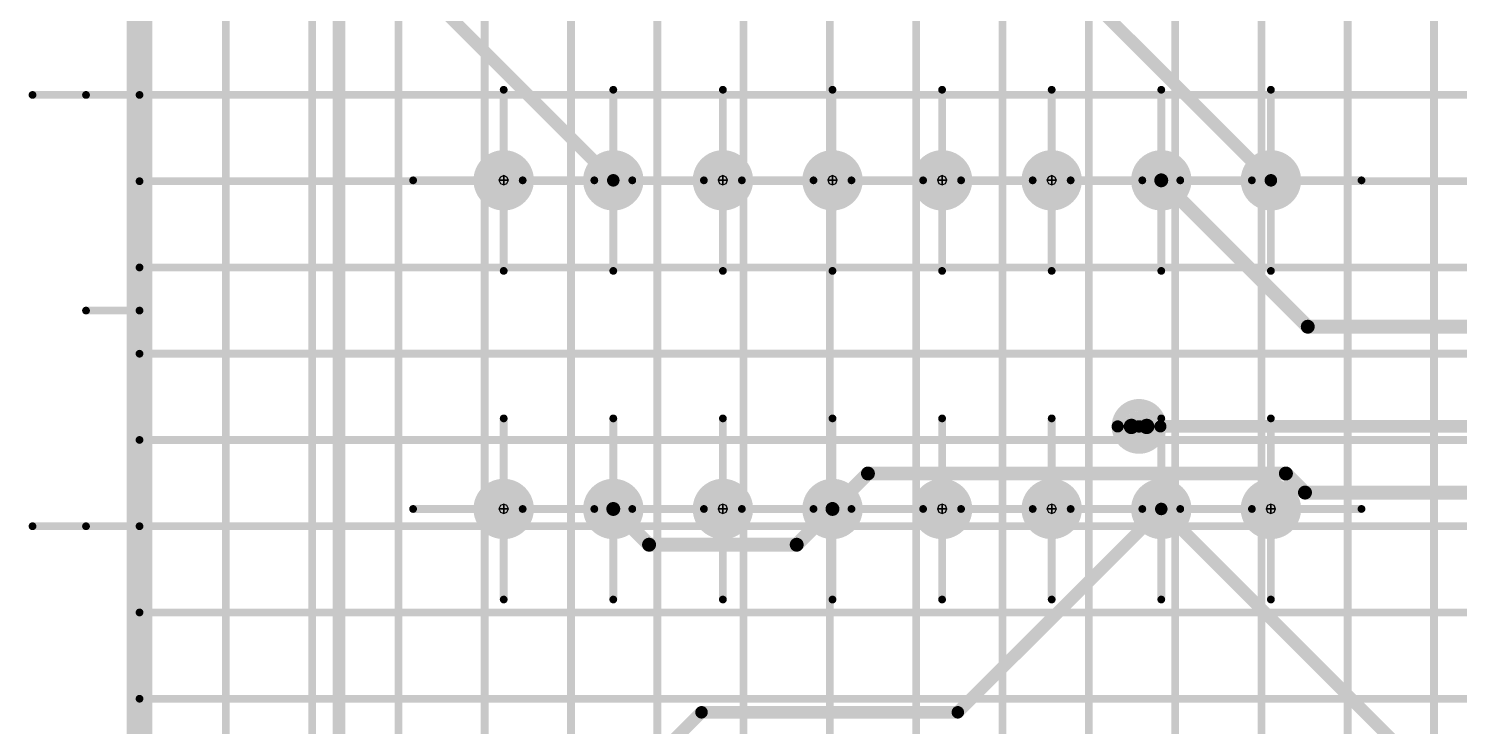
# Model space of a CAD drawing. Header units: millimetres. Extents: x 57 to 898, y 51 to 645.
# Drawn here: x 616.49 to 649.65, y 482.78 to 498.96 of the extents above; entities that cross this region are included whole.
import ezdxf

# ---------------------------------------------------------------- set-up
doc = ezdxf.new("R2010")
doc.units = ezdxf.units.MM
for name, color, linetype in [('Mechanical11', 56, 'Continuous'), ('Mechanical12', 56, 'Continuous'), ('Mechanical7', 56, 'Continuous'), ('Mechanical9', 56, 'Continuous')]:
    doc.layers.add(name, color=color, linetype=linetype)

msp = doc.modelspace()

# ---------------------------------------------------------------- linework, layer by layer
at = {"layer": 'Mechanical11', "color": 7}
for p, q in [((627.428, 495.52), (627.396, 495.443)), ((627.396, 495.443), (627.505, 495.443)), ((627.505, 495.552), (627.428, 495.52)), ((627.581, 495.52), (627.505, 495.552)), ((627.505, 495.552), (627.505, 495.443)), ((627.505, 495.443), (627.505, 495.552)), ((627.505, 495.443), (627.613, 495.443)), ((627.613, 495.443), (627.581, 495.52)), ((629.968, 495.52), (629.936, 495.443)), ((629.936, 495.443), (630.045, 495.443)), ((630.045, 495.552), (629.968, 495.52)), ((630.121, 495.52), (630.045, 495.552)), ((630.045, 495.552), (630.045, 495.443)), ((630.045, 495.443), (630.045, 495.552)), ((630.045, 495.443), (630.153, 495.443)), ((630.153, 495.443), (630.121, 495.52)), ((632.508, 495.52), (632.476, 495.443)), ((632.476, 495.443), (632.585, 495.443)), ((632.585, 495.552), (632.508, 495.52)), ((632.661, 495.52), (632.585, 495.552)), ((632.585, 495.552), (632.585, 495.443)), ((632.585, 495.443), (632.585, 495.552)), ((632.585, 495.443), (632.693, 495.443)), ((632.693, 495.443), (632.661, 495.52)), ((635.048, 495.52), (635.016, 495.443)), ((635.016, 495.443), (635.125, 495.443)), ((635.125, 495.552), (635.048, 495.52)), ((635.201, 495.52), (635.125, 495.552)), ((635.125, 495.552), (635.125, 495.443)), ((635.125, 495.443), (635.125, 495.552)), ((635.125, 495.443), (635.233, 495.443)), ((635.233, 495.443), (635.201, 495.52)), ((637.588, 495.52), (637.556, 495.443)), ((637.556, 495.443), (637.665, 495.443)), ((637.665, 495.552), (637.588, 495.52)), ((637.741, 495.52), (637.665, 495.552)), ((637.665, 495.552), (637.665, 495.443)), ((637.665, 495.443), (637.665, 495.552)), ((637.665, 495.443), (637.773, 495.443)), ((637.773, 495.443), (637.741, 495.52)), ((640.128, 495.52), (640.096, 495.443)), ((640.096, 495.443), (640.205, 495.443)), ((640.205, 495.552), (640.128, 495.52)), ((640.281, 495.52), (640.205, 495.552)), ((640.205, 495.552), (640.205, 495.443)), ((640.205, 495.443), (640.205, 495.552)), ((640.205, 495.443), (640.313, 495.443)), ((640.313, 495.443), (640.281, 495.52)), ((642.668, 495.52), (642.636, 495.443)), ((642.636, 495.443), (642.745, 495.443)), ((642.745, 495.552), (642.668, 495.52)), ((642.821, 495.52), (642.745, 495.552)), ((642.745, 495.552), (642.745, 495.443)), ((642.745, 495.443), (642.745, 495.552)), ((642.745, 495.443), (642.853, 495.443)), ((642.853, 495.443), (642.821, 495.52)), ((645.208, 495.52), (645.176, 495.443)), ((645.176, 495.443), (645.285, 495.443)), ((645.285, 495.552), (645.208, 495.52)), ((645.361, 495.52), (645.285, 495.552)), ((645.285, 495.552), (645.285, 495.443)), ((645.285, 495.443), (645.285, 495.552)), ((645.285, 495.443), (645.393, 495.443)), ((645.393, 495.443), (645.361, 495.52)), ((627.428, 487.9), (627.396, 487.823)), ((627.396, 487.823), (627.505, 487.823)), ((627.505, 487.932), (627.428, 487.9)), ((627.581, 487.9), (627.505, 487.932)), ((627.505, 487.932), (627.505, 487.823)), ((627.505, 487.823), (627.505, 487.932)), ((627.505, 487.823), (627.613, 487.823)), ((627.613, 487.823), (627.581, 487.9)), ((629.968, 487.9), (629.936, 487.823)), ((629.936, 487.823), (630.045, 487.823)), ((630.045, 487.932), (629.968, 487.9)), ((630.121, 487.9), (630.045, 487.932)), ((630.045, 487.932), (630.045, 487.823)), ((630.045, 487.823), (630.045, 487.932)), ((630.045, 487.823), (630.153, 487.823)), ((630.153, 487.823), (630.121, 487.9)), ((632.508, 487.9), (632.476, 487.823)), ((632.476, 487.823), (632.585, 487.823)), ((632.585, 487.932), (632.508, 487.9)), ((632.661, 487.9), (632.585, 487.932)), ((632.585, 487.932), (632.585, 487.823)), ((632.585, 487.823), (632.585, 487.932)), ((632.585, 487.823), (632.693, 487.823)), ((632.693, 487.823), (632.661, 487.9)), ((635.048, 487.9), (635.016, 487.823)), ((635.016, 487.823), (635.125, 487.823)), ((635.125, 487.932), (635.048, 487.9)), ((635.201, 487.9), (635.125, 487.932)), ((635.125, 487.932), (635.125, 487.823)), ((635.125, 487.823), (635.125, 487.932)), ((635.125, 487.823), (635.233, 487.823)), ((635.233, 487.823), (635.201, 487.9)), ((637.588, 487.9), (637.556, 487.823)), ((637.556, 487.823), (637.665, 487.823)), ((637.665, 487.932), (637.588, 487.9)), ((637.741, 487.9), (637.665, 487.932)), ((637.665, 487.932), (637.665, 487.823)), ((637.665, 487.823), (637.665, 487.932)), ((637.665, 487.823), (637.773, 487.823)), ((637.773, 487.823), (637.741, 487.9)), ((640.128, 487.9), (640.096, 487.823)), ((640.096, 487.823), (640.205, 487.823)), ((640.205, 487.932), (640.128, 487.9)), ((640.281, 487.9), (640.205, 487.932)), ((640.205, 487.932), (640.205, 487.823)), ((640.205, 487.823), (640.205, 487.932)), ((640.205, 487.823), (640.313, 487.823)), ((640.313, 487.823), (640.281, 487.9)), ((642.668, 487.9), (642.636, 487.823)), ((642.636, 487.823), (642.745, 487.823)), ((642.745, 487.932), (642.668, 487.9)), ((642.821, 487.9), (642.745, 487.932)), ((642.745, 487.932), (642.745, 487.823)), ((642.745, 487.823), (642.745, 487.932)), ((642.745, 487.823), (642.853, 487.823)), ((642.853, 487.823), (642.821, 487.9)), ((645.208, 487.9), (645.176, 487.823)), ((645.176, 487.823), (645.285, 487.823)), ((645.285, 487.932), (645.208, 487.9)), ((645.361, 487.9), (645.285, 487.932)), ((645.285, 487.932), (645.285, 487.823)), ((645.285, 487.823), (645.285, 487.932)), ((645.285, 487.823), (645.393, 487.823)), ((645.393, 487.823), (645.361, 487.9))]:
    msp.add_line(p, q, dxfattribs=at)
for points, const_width in [([(642.407, 489.737, 1), (642.052, 489.737, 1)], 0.356), ([(641.963, 489.737, 1), (642.141, 489.737, 1)], 0.178), ([(642.318, 489.737, 1), (642.496, 489.737, 1)], 0.178)]:
    msp.add_lwpolyline(points, format="xyb", close=True, dxfattribs=dict(at, const_width=const_width))
at = {"layer": 'Mechanical12', "color": 7}
for p, q in [((627.505, 495.443), (627.396, 495.443)), ((627.396, 495.443), (627.428, 495.367)), ((627.505, 495.335), (627.505, 495.443)), ((627.613, 495.443), (627.505, 495.443)), ((627.505, 495.443), (627.505, 495.335)), ((627.581, 495.367), (627.613, 495.443)), ((630.045, 495.443), (629.936, 495.443)), ((629.936, 495.443), (629.968, 495.367)), ((630.045, 495.335), (630.045, 495.443)), ((630.153, 495.443), (630.045, 495.443)), ((630.045, 495.443), (630.045, 495.335)), ((630.121, 495.367), (630.153, 495.443)), ((632.585, 495.443), (632.476, 495.443)), ((632.476, 495.443), (632.508, 495.367)), ((632.585, 495.335), (632.585, 495.443)), ((632.693, 495.443), (632.585, 495.443)), ((632.585, 495.443), (632.585, 495.335)), ((632.661, 495.367), (632.693, 495.443)), ((635.125, 495.443), (635.016, 495.443)), ((635.016, 495.443), (635.048, 495.367)), ((635.125, 495.335), (635.125, 495.443)), ((635.233, 495.443), (635.125, 495.443)), ((635.125, 495.443), (635.125, 495.335)), ((635.201, 495.367), (635.233, 495.443)), ((637.665, 495.443), (637.556, 495.443)), ((637.556, 495.443), (637.588, 495.367)), ((637.665, 495.335), (637.665, 495.443)), ((637.773, 495.443), (637.665, 495.443)), ((637.665, 495.443), (637.665, 495.335)), ((637.741, 495.367), (637.773, 495.443)), ((640.205, 495.443), (640.096, 495.443)), ((640.096, 495.443), (640.128, 495.367)), ((640.205, 495.335), (640.205, 495.443)), ((640.313, 495.443), (640.205, 495.443)), ((640.205, 495.443), (640.205, 495.335)), ((640.281, 495.367), (640.313, 495.443)), ((642.745, 495.443), (642.636, 495.443)), ((642.636, 495.443), (642.668, 495.367)), ((642.745, 495.335), (642.745, 495.443)), ((642.853, 495.443), (642.745, 495.443)), ((642.745, 495.443), (642.745, 495.335)), ((642.821, 495.367), (642.853, 495.443)), ((645.285, 495.443), (645.176, 495.443)), ((645.176, 495.443), (645.208, 495.367)), ((645.285, 495.335), (645.285, 495.443)), ((645.393, 495.443), (645.285, 495.443)), ((645.285, 495.443), (645.285, 495.335)), ((645.361, 495.367), (645.393, 495.443)), ((627.428, 495.367), (627.505, 495.335)), ((627.505, 495.335), (627.581, 495.367)), ((629.968, 495.367), (630.045, 495.335)), ((630.045, 495.335), (630.121, 495.367)), ((632.508, 495.367), (632.585, 495.335)), ((632.585, 495.335), (632.661, 495.367)), ((635.048, 495.367), (635.125, 495.335)), ((635.125, 495.335), (635.201, 495.367)), ((637.588, 495.367), (637.665, 495.335)), ((637.665, 495.335), (637.741, 495.367)), ((640.128, 495.367), (640.205, 495.335)), ((640.205, 495.335), (640.281, 495.367)), ((642.668, 495.367), (642.745, 495.335)), ((642.745, 495.335), (642.821, 495.367)), ((645.208, 495.367), (645.285, 495.335)), ((645.285, 495.335), (645.361, 495.367)), ((627.505, 487.823), (627.396, 487.823)), ((627.396, 487.823), (627.428, 487.747)), ((627.505, 487.715), (627.505, 487.823)), ((627.613, 487.823), (627.505, 487.823)), ((627.505, 487.823), (627.505, 487.715)), ((627.581, 487.747), (627.613, 487.823)), ((630.045, 487.823), (629.936, 487.823)), ((629.936, 487.823), (629.968, 487.747)), ((630.045, 487.715), (630.045, 487.823)), ((630.153, 487.823), (630.045, 487.823)), ((630.045, 487.823), (630.045, 487.715)), ((630.121, 487.747), (630.153, 487.823)), ((632.585, 487.823), (632.476, 487.823)), ((632.476, 487.823), (632.508, 487.747)), ((632.585, 487.715), (632.585, 487.823)), ((632.693, 487.823), (632.585, 487.823)), ((632.585, 487.823), (632.585, 487.715)), ((632.661, 487.747), (632.693, 487.823)), ((635.125, 487.823), (635.016, 487.823)), ((635.016, 487.823), (635.048, 487.747)), ((635.125, 487.715), (635.125, 487.823)), ((635.233, 487.823), (635.125, 487.823)), ((635.125, 487.823), (635.125, 487.715)), ((635.201, 487.747), (635.233, 487.823)), ((637.665, 487.823), (637.556, 487.823)), ((637.556, 487.823), (637.588, 487.747)), ((637.665, 487.715), (637.665, 487.823)), ((637.773, 487.823), (637.665, 487.823)), ((637.665, 487.823), (637.665, 487.715)), ((637.741, 487.747), (637.773, 487.823)), ((640.205, 487.823), (640.096, 487.823)), ((640.096, 487.823), (640.128, 487.747)), ((640.205, 487.715), (640.205, 487.823)), ((640.313, 487.823), (640.205, 487.823)), ((640.205, 487.823), (640.205, 487.715)), ((640.281, 487.747), (640.313, 487.823)), ((642.745, 487.823), (642.636, 487.823)), ((642.636, 487.823), (642.668, 487.747)), ((642.745, 487.715), (642.745, 487.823)), ((642.853, 487.823), (642.745, 487.823)), ((642.745, 487.823), (642.745, 487.715)), ((642.821, 487.747), (642.853, 487.823)), ((645.285, 487.823), (645.176, 487.823)), ((645.176, 487.823), (645.208, 487.747)), ((645.285, 487.715), (645.285, 487.823)), ((645.393, 487.823), (645.285, 487.823)), ((645.285, 487.823), (645.285, 487.715)), ((645.361, 487.747), (645.393, 487.823)), ((627.428, 487.747), (627.505, 487.715)), ((627.505, 487.715), (627.581, 487.747)), ((629.968, 487.747), (630.045, 487.715)), ((630.045, 487.715), (630.121, 487.747)), ((632.508, 487.747), (632.585, 487.715)), ((632.585, 487.715), (632.661, 487.747)), ((635.048, 487.747), (635.125, 487.715)), ((635.125, 487.715), (635.201, 487.747)), ((637.588, 487.747), (637.665, 487.715)), ((637.665, 487.715), (637.741, 487.747)), ((640.128, 487.747), (640.205, 487.715)), ((640.205, 487.715), (640.281, 487.747)), ((642.668, 487.747), (642.745, 487.715)), ((642.745, 487.715), (642.821, 487.747)), ((645.208, 487.747), (645.285, 487.715)), ((645.285, 487.715), (645.361, 487.747))]:
    msp.add_line(p, q, dxfattribs=at)
for points, const_width in [([(619.065, 336.823), (619.065, 517.423)], 0.6), ([(619.065, 336.823), (619.065, 517.423)], 0.6), ([(623.688, 456.463), (623.688, 504.114)], 0.29), ([(624.932, 500.556), (630.045, 495.443)], 0.29), ([(640.704, 500.024), (645.285, 495.443)], 0.29), ([(642.745, 495.443), (646.139, 492.049)], 0.323), ([(646.139, 492.049), (651.279, 492.049)], 0.323), ([(642.23, 489.737), (652.542, 489.737)], 0.29), ([(635.125, 487.823), (635.947, 488.645)], 0.323), ([(635.947, 488.645), (645.633, 488.645)], 0.323), ([(645.633, 488.645), (646.075, 488.203)], 0.323), ([(646.075, 488.203), (652.585, 488.203)], 0.323), ([(630.045, 487.823), (630.874, 486.994)], 0.323), ([(634.296, 486.994), (635.125, 487.823)], 0.323), ([(638.029, 483.108), (642.745, 487.823)], 0.29), ([(642.745, 487.823), (648.603, 481.965)], 0.29), ([(630.874, 486.994), (634.296, 486.994)], 0.323), ([(627.665, 478.683), (632.089, 483.108)], 0.29), ([(632.089, 483.108), (638.029, 483.108)], 0.29)]:
    msp.add_lwpolyline(points, dxfattribs=dict(at, const_width=const_width))
for points, const_width in [([(627.905, 495.443, 1), (627.105, 495.443, 1)], 0.6), ([(630.445, 495.443, 1), (629.645, 495.443, 1)], 0.6), ([(632.985, 495.443, 1), (632.185, 495.443, 1)], 0.6), ([(635.525, 495.443, 1), (634.725, 495.443, 1)], 0.6), ([(638.065, 495.443, 1), (637.265, 495.443, 1)], 0.6), ([(640.605, 495.443, 1), (639.805, 495.443, 1)], 0.6), ([(643.145, 495.443, 1), (642.345, 495.443, 1)], 0.6), ([(645.685, 495.443, 1), (644.885, 495.443, 1)], 0.6), ([(626.955, 495.443, 1), (627.255, 495.443, 1)], 0.3), ([(627.755, 495.443, 1), (628.055, 495.443, 1)], 0.3), ([(629.495, 495.443, 1), (629.795, 495.443, 1)], 0.3), ([(630.295, 495.443, 1), (630.595, 495.443, 1)], 0.3), ([(632.035, 495.443, 1), (632.335, 495.443, 1)], 0.3), ([(632.835, 495.443, 1), (633.135, 495.443, 1)], 0.3), ([(634.575, 495.443, 1), (634.875, 495.443, 1)], 0.3), ([(635.375, 495.443, 1), (635.675, 495.443, 1)], 0.3), ([(637.115, 495.443, 1), (637.415, 495.443, 1)], 0.3), ([(637.915, 495.443, 1), (638.215, 495.443, 1)], 0.3), ([(639.655, 495.443, 1), (639.955, 495.443, 1)], 0.3), ([(640.455, 495.443, 1), (640.755, 495.443, 1)], 0.3), ([(642.195, 495.443, 1), (642.495, 495.443, 1)], 0.3), ([(642.995, 495.443, 1), (643.295, 495.443, 1)], 0.3), ([(644.735, 495.443, 1), (645.035, 495.443, 1)], 0.3), ([(645.535, 495.443, 1), (645.835, 495.443, 1)], 0.3), ([(629.972, 495.443, 1), (630.117, 495.443, 1)], 0.145), ([(642.664, 495.443, 1), (642.825, 495.443, 1)], 0.161), ([(645.212, 495.443, 1), (645.357, 495.443, 1)], 0.145), ([(646.059, 492.049, 1), (646.22, 492.049, 1)], 0.161), ([(646.059, 492.049, 1), (646.22, 492.049, 1)], 0.161), ([(642.725, 489.737, 1), (641.734, 489.737, 1)], 0.279), ([(641.664, 489.737, 1), (641.804, 489.737, 1)], 0.14), ([(642.157, 489.737, 1), (642.302, 489.737, 1)], 0.145), ([(642.655, 489.737, 1), (642.795, 489.737, 1)], 0.14), ([(635.866, 488.645, 1), (636.027, 488.645, 1)], 0.161), ([(635.866, 488.645, 1), (636.027, 488.645, 1)], 0.161), ([(645.552, 488.645, 1), (645.714, 488.645, 1)], 0.161), ([(645.552, 488.645, 1), (645.714, 488.645, 1)], 0.161), ([(627.905, 487.823, 1), (627.105, 487.823, 1)], 0.6), ([(630.445, 487.823, 1), (629.645, 487.823, 1)], 0.6), ([(632.985, 487.823, 1), (632.185, 487.823, 1)], 0.6), ([(635.525, 487.823, 1), (634.725, 487.823, 1)], 0.6), ([(638.065, 487.823, 1), (637.265, 487.823, 1)], 0.6), ([(640.605, 487.823, 1), (639.805, 487.823, 1)], 0.6), ([(643.145, 487.823, 1), (642.345, 487.823, 1)], 0.6), ([(645.685, 487.823, 1), (644.885, 487.823, 1)], 0.6), ([(626.955, 487.823, 1), (627.255, 487.823, 1)], 0.3), ([(627.755, 487.823, 1), (628.055, 487.823, 1)], 0.3), ([(629.495, 487.823, 1), (629.795, 487.823, 1)], 0.3), ([(630.295, 487.823, 1), (630.595, 487.823, 1)], 0.3), ([(632.035, 487.823, 1), (632.335, 487.823, 1)], 0.3), ([(632.835, 487.823, 1), (633.135, 487.823, 1)], 0.3), ([(634.575, 487.823, 1), (634.875, 487.823, 1)], 0.3), ([(635.375, 487.823, 1), (635.675, 487.823, 1)], 0.3), ([(637.115, 487.823, 1), (637.415, 487.823, 1)], 0.3), ([(637.915, 487.823, 1), (638.215, 487.823, 1)], 0.3), ([(639.655, 487.823, 1), (639.955, 487.823, 1)], 0.3), ([(640.455, 487.823, 1), (640.755, 487.823, 1)], 0.3), ([(642.195, 487.823, 1), (642.495, 487.823, 1)], 0.3), ([(642.995, 487.823, 1), (643.295, 487.823, 1)], 0.3), ([(644.735, 487.823, 1), (645.035, 487.823, 1)], 0.3), ([(645.535, 487.823, 1), (645.835, 487.823, 1)], 0.3), ([(645.994, 488.203, 1), (646.156, 488.203, 1)], 0.161), ([(645.994, 488.203, 1), (646.156, 488.203, 1)], 0.161), ([(629.964, 487.823, 1), (630.125, 487.823, 1)], 0.161), ([(635.044, 487.823, 1), (635.205, 487.823, 1)], 0.161), ([(635.044, 487.823, 1), (635.205, 487.823, 1)], 0.161), ([(642.672, 487.823, 1), (642.817, 487.823, 1)], 0.145), ([(642.672, 487.823, 1), (642.817, 487.823, 1)], 0.145), ([(630.793, 486.994, 1), (630.955, 486.994, 1)], 0.161), ([(630.793, 486.994, 1), (630.955, 486.994, 1)], 0.161), ([(634.215, 486.994, 1), (634.376, 486.994, 1)], 0.161), ([(634.215, 486.994, 1), (634.376, 486.994, 1)], 0.161), ([(632.017, 483.108, 1), (632.162, 483.108, 1)], 0.145), ([(632.017, 483.108, 1), (632.162, 483.108, 1)], 0.145), ([(637.957, 483.108, 1), (638.102, 483.108, 1)], 0.145), ([(637.957, 483.108, 1), (638.102, 483.108, 1)], 0.145)]:
    msp.add_lwpolyline(points, format="xyb", close=True, dxfattribs=dict(at, const_width=const_width))
at = {"layer": 'Mechanical7', "color": 7, "const_width": 0.18}
for points in [[(627.505, 493.343), (627.505, 497.543)], [(630.045, 493.343), (630.045, 497.543)], [(632.585, 493.343), (632.585, 497.543)], [(635.125, 493.343), (635.125, 497.543)], [(637.665, 493.343), (637.665, 497.543)], [(640.205, 493.343), (640.205, 497.543)], [(642.745, 493.343), (642.745, 497.543)], [(645.285, 493.343), (645.285, 497.543)], [(625.405, 495.443), (629.605, 495.443)], [(627.945, 495.443), (632.145, 495.443)], [(630.485, 495.443), (634.685, 495.443)], [(633.025, 495.443), (637.225, 495.443)], [(635.565, 495.443), (639.765, 495.443)], [(638.105, 495.443), (642.305, 495.443)], [(640.645, 495.443), (644.845, 495.443)], [(643.185, 495.443), (647.385, 495.443)], [(627.505, 485.723), (627.505, 489.923)], [(630.045, 485.723), (630.045, 489.923)], [(632.585, 485.723), (632.585, 489.923)], [(635.125, 485.723), (635.125, 489.923)], [(637.665, 485.723), (637.665, 489.923)], [(640.205, 485.723), (640.205, 489.923)], [(642.745, 485.723), (642.745, 489.923)], [(645.285, 485.723), (645.285, 489.923)], [(625.405, 487.823), (629.605, 487.823)], [(627.945, 487.823), (632.145, 487.823)], [(630.485, 487.823), (634.685, 487.823)], [(633.025, 487.823), (637.225, 487.823)], [(635.565, 487.823), (639.765, 487.823)], [(638.105, 487.823), (642.305, 487.823)], [(640.645, 487.823), (644.845, 487.823)], [(643.185, 487.823), (647.385, 487.823)]]:
    msp.add_lwpolyline(points, dxfattribs=at)
at = {"layer": 'Mechanical7', "color": 7, "const_width": 0.09}
for points in [[(627.46, 497.543, 1), (627.55, 497.543, 1)], [(630, 497.543, 1), (630.09, 497.543, 1)], [(632.54, 497.543, 1), (632.63, 497.543, 1)], [(635.08, 497.543, 1), (635.17, 497.543, 1)], [(637.62, 497.543, 1), (637.71, 497.543, 1)], [(640.16, 497.543, 1), (640.25, 497.543, 1)], [(642.7, 497.543, 1), (642.79, 497.543, 1)], [(645.24, 497.543, 1), (645.33, 497.543, 1)], [(625.36, 495.443, 1), (625.45, 495.443, 1)], [(627.9, 495.443, 1), (627.99, 495.443, 1)], [(629.56, 495.443, 1), (629.65, 495.443, 1)], [(630.44, 495.443, 1), (630.53, 495.443, 1)], [(632.1, 495.443, 1), (632.19, 495.443, 1)], [(632.98, 495.443, 1), (633.07, 495.443, 1)], [(634.64, 495.443, 1), (634.73, 495.443, 1)], [(635.52, 495.443, 1), (635.61, 495.443, 1)], [(637.18, 495.443, 1), (637.27, 495.443, 1)], [(638.06, 495.443, 1), (638.15, 495.443, 1)], [(639.72, 495.443, 1), (639.81, 495.443, 1)], [(640.6, 495.443, 1), (640.69, 495.443, 1)], [(642.26, 495.443, 1), (642.35, 495.443, 1)], [(643.14, 495.443, 1), (643.23, 495.443, 1)], [(644.8, 495.443, 1), (644.89, 495.443, 1)], [(647.34, 495.443, 1), (647.43, 495.443, 1)], [(627.46, 493.343, 1), (627.55, 493.343, 1)], [(630, 493.343, 1), (630.09, 493.343, 1)], [(632.54, 493.343, 1), (632.63, 493.343, 1)], [(635.08, 493.343, 1), (635.17, 493.343, 1)], [(637.62, 493.343, 1), (637.71, 493.343, 1)], [(640.16, 493.343, 1), (640.25, 493.343, 1)], [(642.7, 493.343, 1), (642.79, 493.343, 1)], [(645.24, 493.343, 1), (645.33, 493.343, 1)], [(627.46, 489.923, 1), (627.55, 489.923, 1)], [(630, 489.923, 1), (630.09, 489.923, 1)], [(632.54, 489.923, 1), (632.63, 489.923, 1)], [(635.08, 489.923, 1), (635.17, 489.923, 1)], [(637.62, 489.923, 1), (637.71, 489.923, 1)], [(640.16, 489.923, 1), (640.25, 489.923, 1)], [(642.7, 489.923, 1), (642.79, 489.923, 1)], [(645.24, 489.923, 1), (645.33, 489.923, 1)], [(625.36, 487.823, 1), (625.45, 487.823, 1)], [(627.9, 487.823, 1), (627.99, 487.823, 1)], [(629.56, 487.823, 1), (629.65, 487.823, 1)], [(630.44, 487.823, 1), (630.53, 487.823, 1)], [(632.1, 487.823, 1), (632.19, 487.823, 1)], [(632.98, 487.823, 1), (633.07, 487.823, 1)], [(634.64, 487.823, 1), (634.73, 487.823, 1)], [(635.52, 487.823, 1), (635.61, 487.823, 1)], [(637.18, 487.823, 1), (637.27, 487.823, 1)], [(638.06, 487.823, 1), (638.15, 487.823, 1)], [(639.72, 487.823, 1), (639.81, 487.823, 1)], [(640.6, 487.823, 1), (640.69, 487.823, 1)], [(642.26, 487.823, 1), (642.35, 487.823, 1)], [(643.14, 487.823, 1), (643.23, 487.823, 1)], [(644.8, 487.823, 1), (644.89, 487.823, 1)], [(647.34, 487.823, 1), (647.43, 487.823, 1)], [(627.46, 485.723, 1), (627.55, 485.723, 1)], [(630, 485.723, 1), (630.09, 485.723, 1)], [(632.54, 485.723, 1), (632.63, 485.723, 1)], [(635.08, 485.723, 1), (635.17, 485.723, 1)], [(637.62, 485.723, 1), (637.71, 485.723, 1)], [(640.16, 485.723, 1), (640.25, 485.723, 1)], [(642.7, 485.723, 1), (642.79, 485.723, 1)], [(645.24, 485.723, 1), (645.33, 485.723, 1)]]:
    msp.add_lwpolyline(points, format="xyb", close=True, dxfattribs=at)
at = {"layer": 'Mechanical9', "color": 7, "const_width": 0.18}
for points in [[(619.065, 336.823), (619.065, 517.423)], [(621.065, 336.823), (621.065, 517.423)], [(623.065, 336.823), (623.065, 517.423)], [(625.065, 336.823), (625.065, 517.423)], [(627.065, 336.823), (627.065, 517.423)], [(629.065, 336.823), (629.065, 517.423)], [(631.065, 336.823), (631.065, 517.423)], [(633.065, 336.823), (633.065, 517.423)], [(635.065, 336.823), (635.065, 517.423)], [(637.065, 336.823), (637.065, 517.423)], [(639.065, 336.823), (639.065, 517.423)], [(641.065, 336.823), (641.065, 517.423)], [(643.065, 336.823), (643.065, 517.423)], [(645.065, 336.823), (645.065, 517.423)], [(647.065, 336.823), (647.065, 517.423)], [(649.065, 336.823), (649.065, 517.423)], [(616.585, 497.423), (619.065, 497.423)], [(617.825, 497.423), (619.065, 497.423)], [(619.065, 497.423), (740.165, 497.423)], [(619.065, 495.423), (740.165, 495.423)], [(619.065, 493.423), (740.165, 493.423)], [(617.825, 492.423), (619.065, 492.423)], [(619.065, 491.423), (740.165, 491.423)], [(619.065, 489.423), (740.165, 489.423)], [(616.585, 487.423), (619.065, 487.423)], [(617.825, 487.423), (619.065, 487.423)], [(619.065, 487.423), (740.165, 487.423)], [(619.065, 485.423), (740.165, 485.423)], [(619.065, 483.423), (740.165, 483.423)]]:
    msp.add_lwpolyline(points, dxfattribs=at)
at = {"layer": 'Mechanical9', "color": 7, "const_width": 0.09}
for points in [[(616.54, 497.423, 1), (616.63, 497.423, 1)], [(617.78, 497.423, 1), (617.87, 497.423, 1)], [(619.02, 497.423, 1), (619.11, 497.423, 1)], [(619.02, 497.423, 1), (619.11, 497.423, 1)], [(619.02, 497.423, 1), (619.11, 497.423, 1)], [(619.02, 495.423, 1), (619.11, 495.423, 1)], [(619.02, 493.423, 1), (619.11, 493.423, 1)], [(617.78, 492.423, 1), (617.87, 492.423, 1)], [(619.02, 492.423, 1), (619.11, 492.423, 1)], [(619.02, 491.423, 1), (619.11, 491.423, 1)], [(619.02, 489.423, 1), (619.11, 489.423, 1)], [(616.54, 487.423, 1), (616.63, 487.423, 1)], [(617.78, 487.423, 1), (617.87, 487.423, 1)], [(619.02, 487.423, 1), (619.11, 487.423, 1)], [(619.02, 487.423, 1), (619.11, 487.423, 1)], [(619.02, 487.423, 1), (619.11, 487.423, 1)], [(619.02, 485.423, 1), (619.11, 485.423, 1)], [(619.02, 483.423, 1), (619.11, 483.423, 1)]]:
    msp.add_lwpolyline(points, format="xyb", close=True, dxfattribs=at)

doc.saveas('drawing.dxf')
